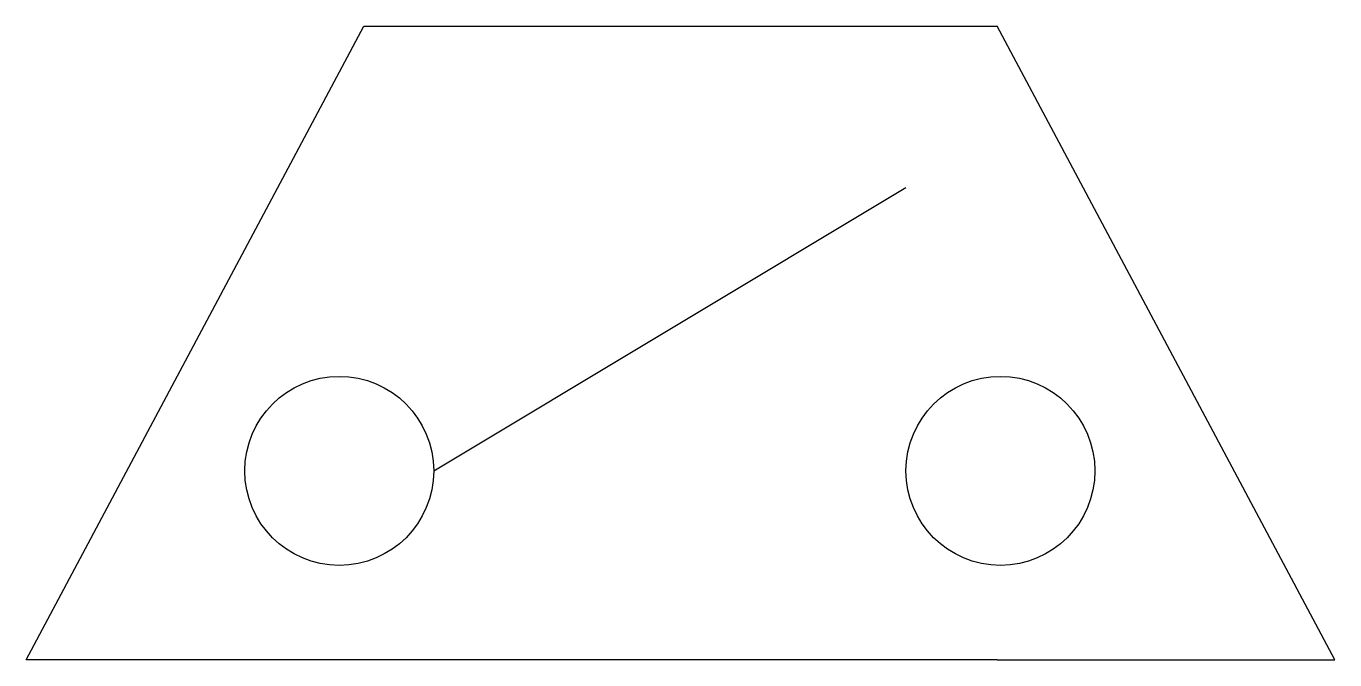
# Model space of a CAD drawing. Header units: millimetres. Extents: x 0 to 6.93, y 0 to 3.35.
import ezdxf

# ---------------------------------------------------------------- set-up
doc = ezdxf.new("R2010")
doc.units = ezdxf.units.MM
doc.layers.get('0').update_dxf_attribs({"color": 252})

msp = doc.modelspace()

# ---------------------------------------------------------------- linework, layer by layer
for p, q in [((0, 0), (1.7873, 3.3534)), ((1.7873, 3.3534), (5.1407, 3.3534)), ((6.928, 0), (5.1407, 3.3534)), ((2.1576, 1), (4.6576, 2.5)), ((1.7873, 0), (0, 0)), ((5.1407, 0), (1.7873, 0)), ((5.1407, 0), (6.928, 0))]:
    msp.add_line(p, q)
for centre in [(1.6576, 1), (5.1576, 1)]:
    msp.add_circle(centre, 0.5)

doc.saveas('drawing.dxf')
